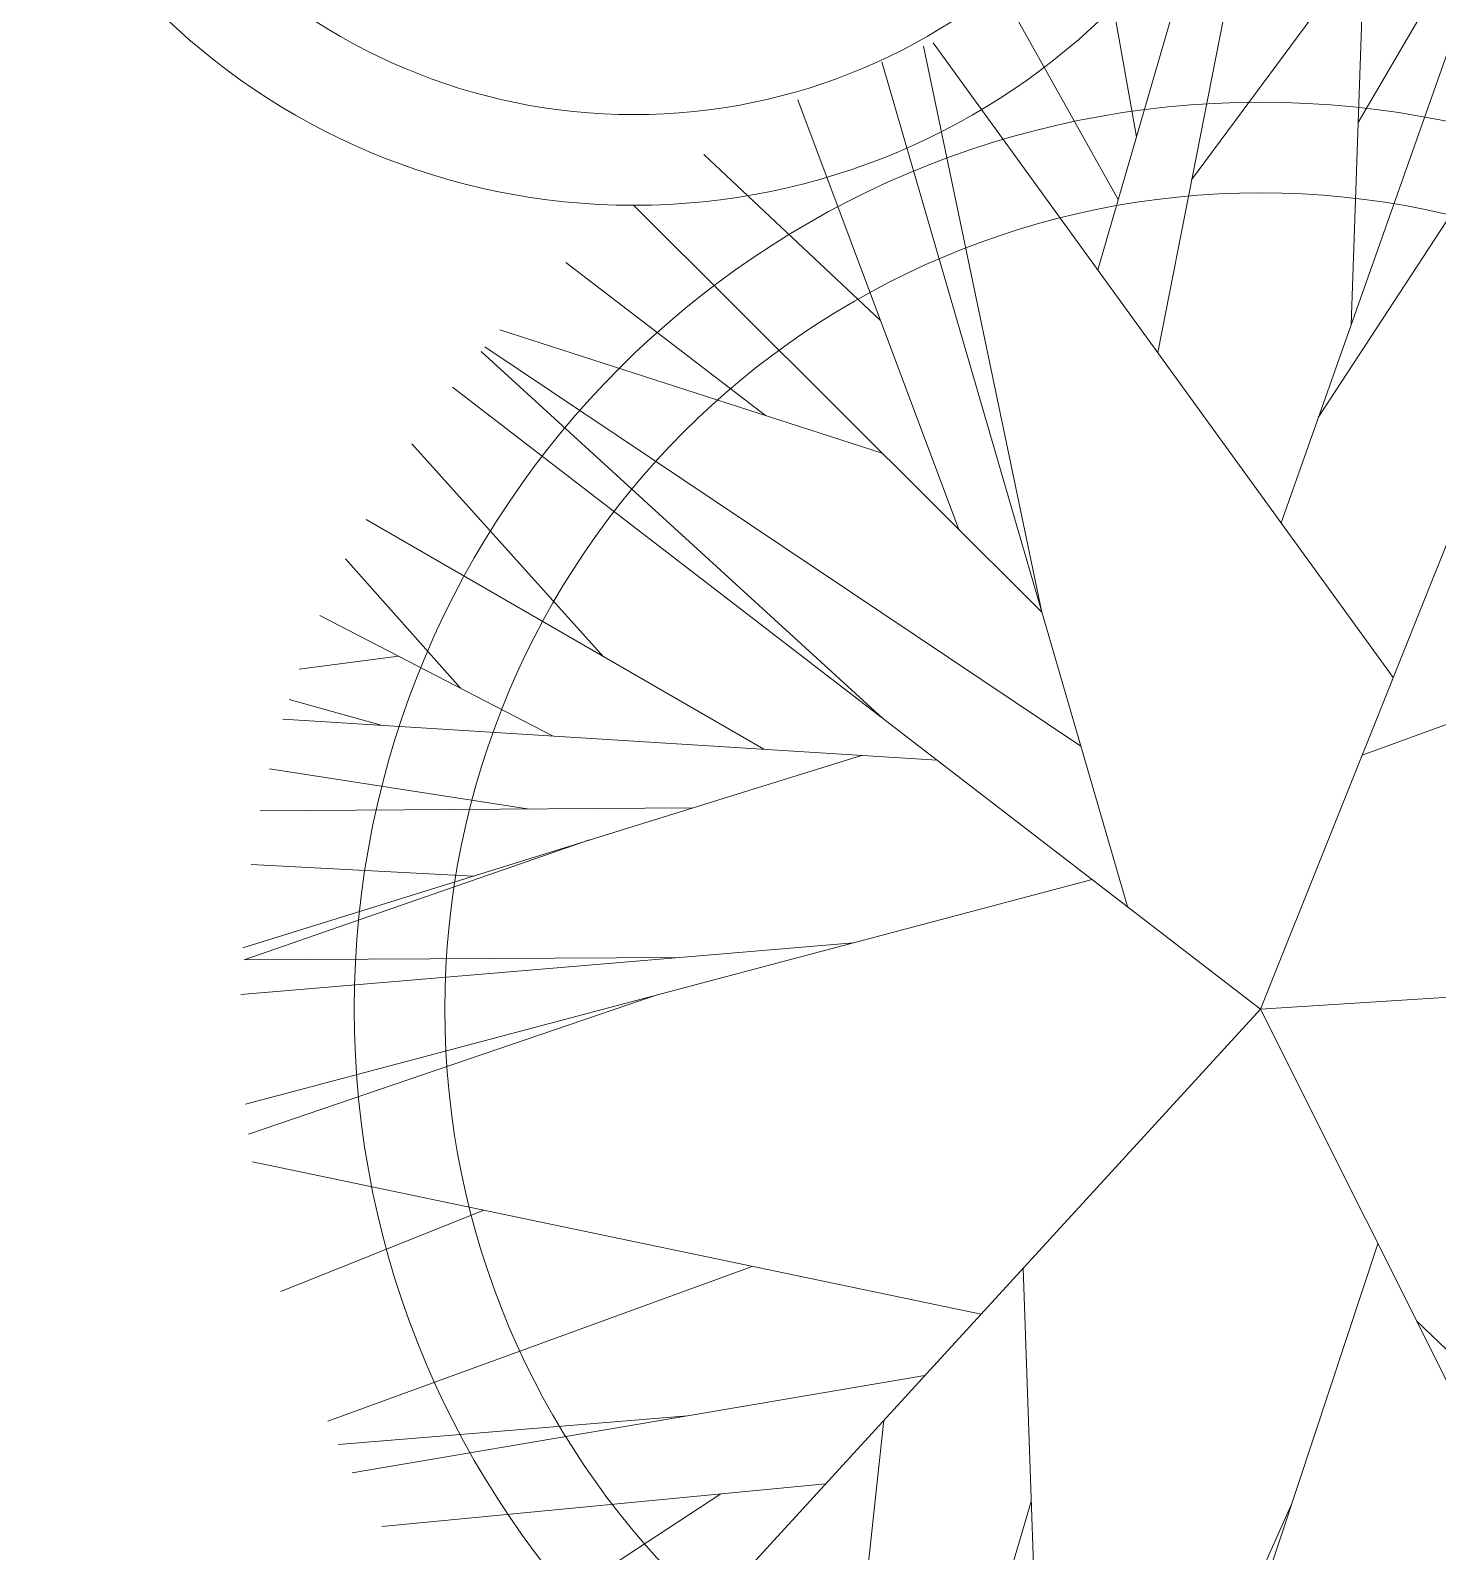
# Model space of a CAD drawing. Header units: millimetres. Extents: x 29001 to 40804, y -8833 to -5892.
# Drawn here: x 30718.85 to 30749.9, y -8639.01 to -8605.46 of the extents above; entities that cross this region are included whole.
import ezdxf

# ---------------------------------------------------------------- set-up
doc = ezdxf.new("R2010")
doc.units = ezdxf.units.MM
doc.layers.get('0').update_dxf_attribs({"lineweight": 0})
for name, color, linetype, lineweight in [('saksı', 180, 'Continuous', 0), ('xxx_Auto_Peyzaj_Genel', 64, 'Continuous', 0), ('xxx_Auto_Yardimci_Isaret Genel', 51, 'Continuous', 0)]:
    doc.layers.add(name, color=color, linetype=linetype, lineweight=lineweight)

# ---------------------------------------------------------------- blocks, each defined once
blk = doc.blocks.new('ADFDDS')
at = {"color": 253, "linetype": 'ByBlock', "true_color": 0xa4c99c}
for p, q in [((-5.739, 52.134), (-9.855, 59.185)), ((-5.329, 40.263), (-6.001, 59.699)), ((4.06, 48.777), (-4.144, 59.857)), ((-1.198, 28.596), (-11.896, 58.809)), ((-3.392, 34.793), (-18.051, 57.22)), ((22.264, 32.701), (44.768, 39.948)), ((10.585, 15.469), (45.65, 38.937)), ((22.252, 17.117), (45.869, 38.679)), ((0, 0), (47.557, 36.583)), ((38.658, 20.724), (49.947, 33.247)), ((29.235, 15.279), (52.635, 28.801)), ((47.078, 18.873), (53.846, 26.469)), ((41.622, 16.057), (55.356, 23.146)), ((50.729, 20.758), (56.574, 19.985)), ((51.746, 16.693), (57.169, 18.214)), ((9.908, 7.621), (59.738, -5.602)), ((0, 0), (-26.833, -53.666)), ((35.498, 0.83), (59.548, -7.35)), ((16.451, -17.947), (59.323, -8.99)), ((45.709, -11.834), (57.655, -16.609)), ((29.914, -15.134), (54.889, -24.232)), ((-9.166, -18.332), (-38.203, -46.266)), ((19.763, -21.56), (53.446, -27.269)), ((33.722, -23.926), (54.264, -25.601)), ((25.597, -27.924), (51.714, -30.425)), ((31.756, -28.514), (46.377, -38.068))]:
    blk.add_line(p, q, dxfattribs=at)
at = {"layer": 'xxx_Auto_Peyzaj_Genel', "color": 67, "linetype": 'Continuous', "lineweight": 0, "true_color": 0x67775a}
for p, q in [((6.059, 38.605), (1.86, 59.971)), ((9.587, 43.472), (4.837, 59.805)), ((7.314, 51.289), (8.738, 59.36)), ((8.382, 47.615), (14.338, 58.262)), ((-7.798, 19.495), (19.267, 56.822)), ((12.872, 23.337), (19.829, 56.629)), ((0, 0), (-22.5, 56.25)), ((7.841, 6.031), (22.283, 55.709)), ((17.762, 28.213), (27.223, 53.469)), ((22.367, 40.505), (32.761, 50.267)), ((12.872, 23.337), (36.91, 47.304)), ((29.142, 34.916), (40.891, 43.908)), ((-5.971, 14.927), (-51.142, 31.376)), ((19.029, 14.638), (57.525, 17.056)), ((23.479, 14.917), (59.892, 3.604)), ((43.027, 11.763), (58.312, 14.133)), ((33.411, 11.831), (58.858, 11.65)), ((39.49, 9.943), (59.804, 2.892)), ((46.343, 7.813), (59.394, 8.503)), ((0, 0), (-60, 3.75)), ((23.96, 3.892), (59.994, 0.86)), ((34.244, 3.027), (59.804, 2.892)), ((0, 0), (41.25, -45)), ((-6.9, -13.8), (8.222, -59.434)), ((13.967, -15.237), (12.478, -58.688)), ((22.164, -24.178), (25.438, -54.341)), ((-1.848, -29.045), (11.541, -58.88)), ((13.497, -28.962), (21.489, -56.02))]:
    blk.add_line(p, q, dxfattribs=at)
blk = doc.blocks.new('MOBİLYALAR')
at = {"layer": 'saksı'}
for centre, radius in [((1587.374, -2272.514), 15), ((1587.374, -2272.514), 13), ((1601.205, -2305.242), 20), ((1601.205, -2305.242), 18)]:
    blk.add_circle(centre, radius, dxfattribs=at)
at = {"layer": 'xxx_Auto_Yardimci_Isaret Genel', "color": 253, "lineweight": 0, "true_color": 0xbeb4b1, "xscale": -0.375, "yscale": 0.375, "zscale": 0.375}
blk.add_blockref('ADFDDS', (1601.205, -2305.242), dxfattribs=at)

msp = doc.modelspace()

# ---------------------------------------------------------------- block references
at = {"color": 6}
msp.add_blockref('MOBİLYALAR', (29144.792, -6321.799), dxfattribs=at)

doc.saveas('drawing.dxf')
